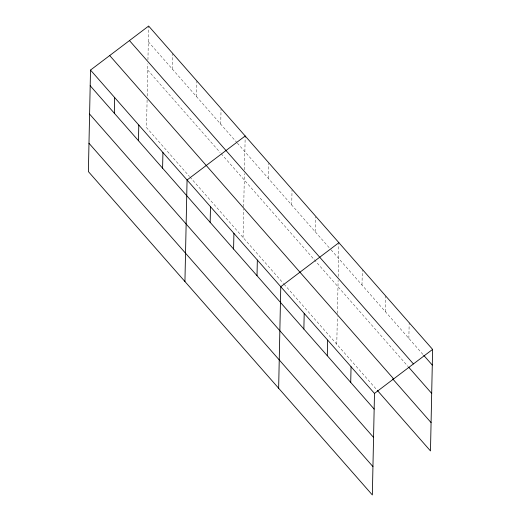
<?xml version="1.0" encoding="UTF-8"?>
<svg xmlns="http://www.w3.org/2000/svg" width="521" height="521" viewBox="0 0 521 521"><rect width="100%" height="100%" fill="white"/><g stroke="black" fill="none" stroke-linecap="round" stroke-linejoin="round"><path stroke-width="0.39" stroke-dasharray="2.6 1.95" d="M147.098 100.032L146.518 127.58L189.429 176.437M147.183 96.001L147.86 63.757M147.938 59.817L148.648 26.05M172.458 69.202L172.783 53.533M196.593 96.691L196.918 81.022M220.728 124.174L221.041 109.286M243.066 237.517L243.659 209.181M243.711 206.752L244.408 173.695M244.486 169.761L245.176 136.776M268.295 178.332L268.608 163.451M291.721 205.013L292.034 190.126M315.146 231.689L315.459 216.801M336.774 344.225L337.354 316.677M337.419 313.46L338.116 280.402M338.194 276.469L338.884 243.476M362.004 285.039L362.31 270.158M385.429 311.714L385.755 296.052M408.855 338.396L409.18 322.727M148.322 41.719L236.821 142.494M237.355 143.106L330.588 249.272M331.122 249.878L423.228 354.762M147.723 70.055L220.136 152.51M221.21 153.728L408.262 366.725M189.97 177.049L283.535 283.593M284.062 284.199L376.709 389.695"/><path stroke-width="0.78" d="M90.517 70.068L88.388 171.598L372.352 494.95L374.482 393.42L90.517 70.068L148.648 26.05L432.612 349.402L430.483 450.932L377.243 390.301M114.327 113.226L114.653 97.557M138.462 140.709L138.788 125.04M162.598 168.192L162.93 152.523M184.935 281.535L187.065 180.012L245.196 135.988M210.165 222.356L210.491 206.687M233.59 249.031L233.916 233.362M257.016 275.707L257.341 260.038M278.644 388.243L280.773 286.719L338.904 242.695M303.867 329.064L304.199 313.395M327.299 355.739L327.624 340.07M350.724 382.414L351.05 366.745M374.482 393.42L432.612 349.402M423.762 355.368L432.28 365.071M129.462 40.579L413.427 363.932M408.796 367.331L431.688 393.407M109.703 55.545L393.661 378.897M392.743 378.943L431.075 422.596M90.192 85.737L374.15 409.089M89.592 114.073L373.557 437.425M88.98 143.262L372.945 466.614"/></g></svg>
